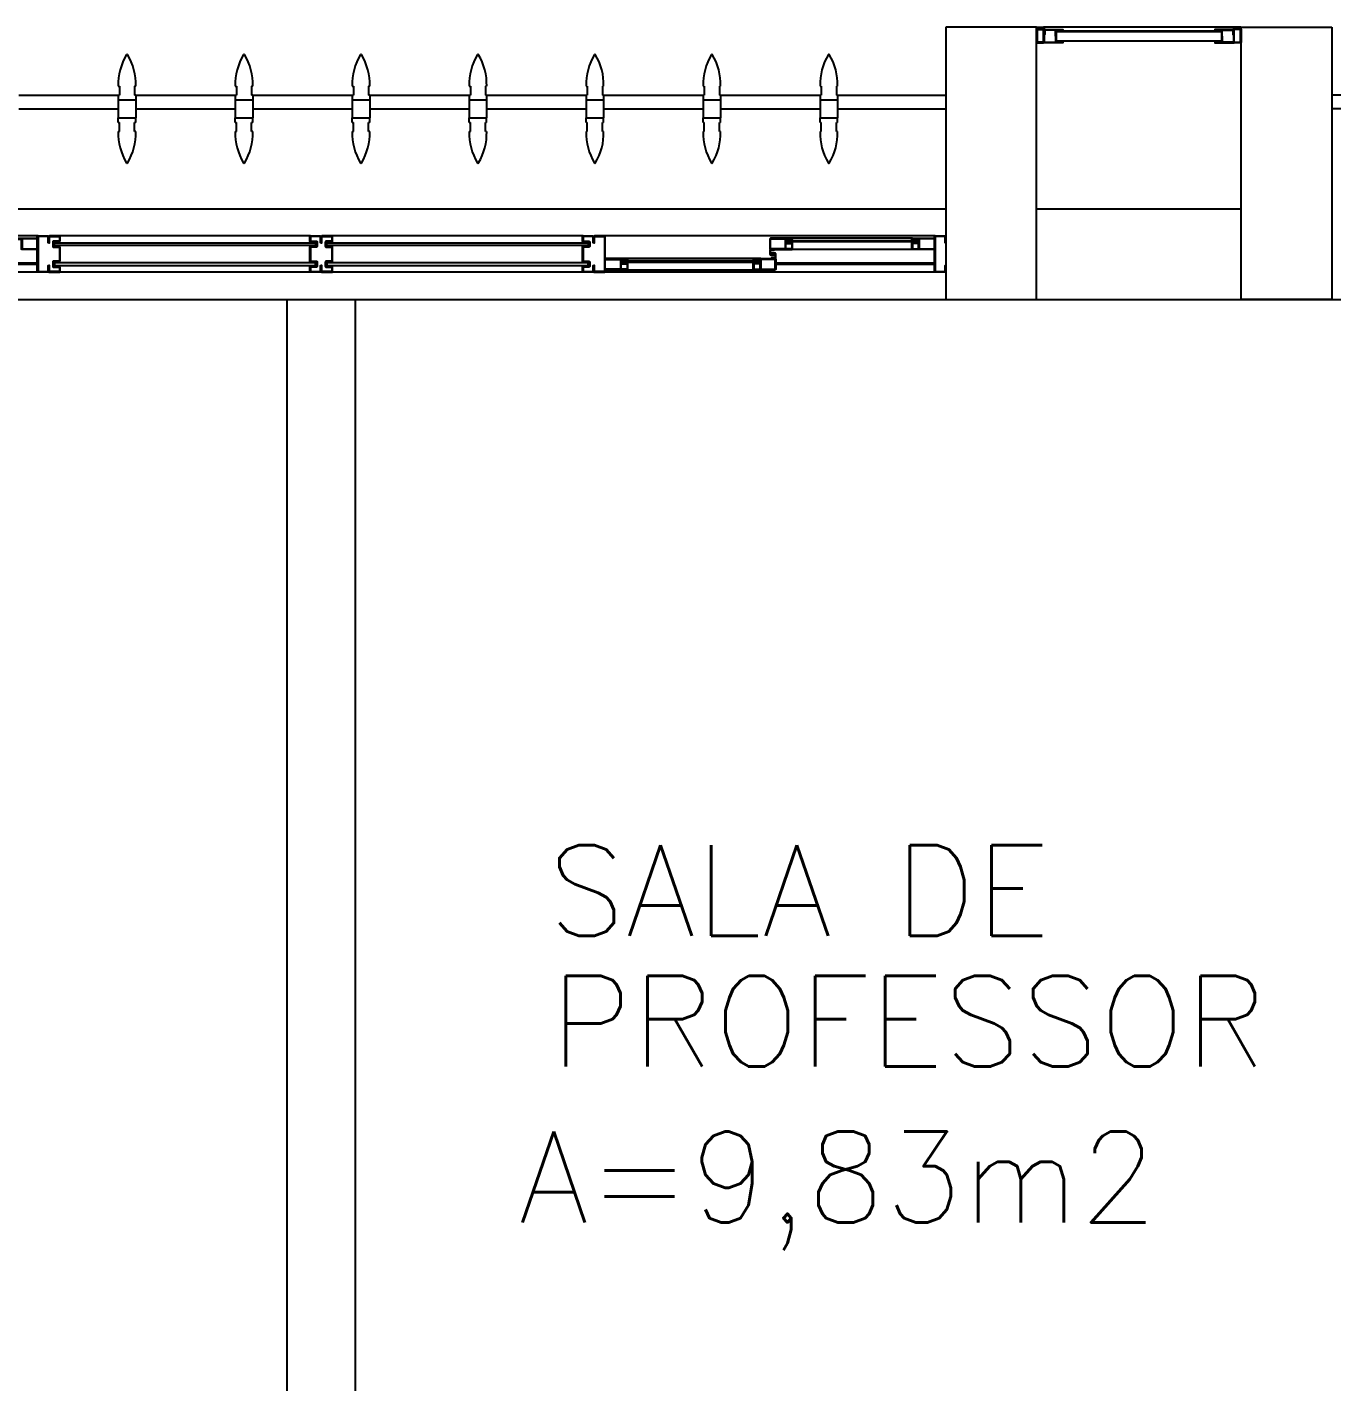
# Model space of a CAD drawing. Header units: millimetres. Extents: x 2128 to 2646, y 1972 to 2207.
# Drawn here: x 2326.589 to 2329.461, y 2140.581 to 2143.565 of the extents above; entities that cross this region are included whole.
import ezdxf

# ---------------------------------------------------------------- set-up
doc = ezdxf.new("R2010")
doc.units = ezdxf.units.MM
for name, color, linetype in [('AR-ALV', 2, 'Continuous'), ('AR-BRISES', 1, 'Continuous'), ('AR-ESQ', 1, 'Continuous'), ('AR-ESTC', 3, 'Continuous'), ('AR-PEITORIL', 1, 'Continuous'), ('BR-PAINEL', 1, 'Continuous'), ('BR-SUPORTE', 1, 'Continuous'), ('DT-ESQ-BAGUETE-C', 1, 'Continuous'), ('DT-ESQ-BAGUETE-V', 1, 'Continuous'), ('DT-ESQ-CHAPA DOBRADA-V', 1, 'Continuous'), ('DT-ESQ-MARCO-V', 1, 'Continuous'), ('DT-ESQ-PERFIL CADEIRA-C', 2, 'Continuous'), ('DT-ESQ-PERFIL CADEIRA-V', 2, 'Continuous'), ('DT-ESQ-PERFIL U SIMPLES-C', 2, 'Continuous'), ('DT-ESQ-PERFIL U-C', 2, 'Continuous'), ('DT-ESQ-PERFIL U-V', 1, 'Continuous'), ('DT-ESQ-VENEZIANA-C', 1, 'Continuous'), ('DT-ESQ-VENEZIANA-V', 1, 'Continuous'), ('DT-ESQ-VIDRO-C', 2, 'Continuous'), ('DT-ESQ-VIDRO-V', 71, 'Continuous'), ('DT-TXTMOD', 1, 'Continuous'), ('TEXTO', 2, 'Continuous'), ('Área', 2, 'Continuous')]:
    doc.layers.add(name, color=color, linetype=linetype)
doc.styles.add('S10', font='simplex.shx', dxfattribs={"height": 0.1})
doc.styles.add('UNB-100', font='simplex.shx', dxfattribs={"height": 0.2})

# ---------------------------------------------------------------- blocks, each defined once
blk = doc.blocks.new('EF23-P')
at = {"layer": 'DT-ESQ-BAGUETE-C', "ltscale": 0.1}
for points in [[(0.4225, -0.08), (0.409, -0.08), (0.409, -0.0785), (0.422, -0.0785, 0.414214), (0.4225, -0.078), (0.4225, -0.067, 0.414214), (0.422, -0.0665), (0.409, -0.0665), (0.409, -0.065), (0.4225, -0.065, -0.414214), (0.424, -0.0665), (0.424, -0.0785, -0.414214)], [(0.7015, -0.08), (0.715, -0.08), (0.715, -0.0785), (0.702, -0.0785, -0.414214), (0.7015, -0.078), (0.7015, -0.067, -0.414214), (0.702, -0.0665), (0.715, -0.0665), (0.715, -0.065), (0.7015, -0.065, 0.414214), (0.7, -0.0665), (0.7, -0.0785, 0.414214)], [(0.0735, -0.125), (0.06, -0.125), (0.06, -0.1235), (0.073, -0.1235, 0.414214), (0.0735, -0.123), (0.0735, -0.112, 0.414214), (0.073, -0.1115), (0.06, -0.1115), (0.06, -0.11), (0.0735, -0.11, -0.414214), (0.075, -0.1115), (0.075, -0.1235, -0.414214)], [(0.339, -0.125), (0.3525, -0.125), (0.3525, -0.1235), (0.3395, -0.1235, -0.414214), (0.339, -0.123), (0.339, -0.112, -0.414214), (0.3395, -0.1115), (0.3525, -0.1115), (0.3525, -0.11), (0.339, -0.11, 0.414214), (0.3375, -0.1115), (0.3375, -0.1235, 0.414214)]]:
    blk.add_lwpolyline(points, format="xyb", close=True, dxfattribs=at)
at = {"layer": 'DT-ESQ-BAGUETE-V', "ltscale": 0.1}
for p, q in [((0.4225, -0.065), (0.7015, -0.065)), ((0.0735, -0.11), (0.339, -0.11))]:
    blk.add_line(p, q, dxfattribs=at)
at = {"layer": 'DT-ESQ-CHAPA DOBRADA-V', "ltscale": 0.1}
for p, q in [((0.025, -0.077), (0.374, -0.077)), ((0.025, -0.08), (0.374, -0.08)), ((2, -0.077), (2.5615, -0.077)), ((2, -0.08), (2.5615, -0.08))]:
    blk.add_line(p, q, dxfattribs=at)
at = {"layer": 'DT-ESQ-MARCO-V', "ltscale": 0.1}
for p, q in [((0.7985, -0.06), (1.3515, -0.06)), ((1.3985, -0.06), (1.9515, -0.06)), ((0.7985, -0.14), (1.3515, -0.14)), ((1.3985, -0.14), (1.9515, -0.14))]:
    blk.add_line(p, q, dxfattribs=at)
at = {"layer": 'DT-ESQ-PERFIL CADEIRA-C', "ltscale": 0.1}
for p, q in [((0.376, -0.0885), (0.4225, -0.0885)), ((0.75, -0.0885), (0.7015, -0.0885)), ((0.025, -0.1335), (0.0735, -0.1335)), ((0.3855, -0.1335), (0.339, -0.1335)), ((2, -0.1335), (2.0485, -0.1335))]:
    blk.add_line(p, q, dxfattribs=at)
for points in [[(0.4225, -0.087, -1), (0.4225, -0.09), (0.376, -0.09, -0.414214), (0.374, -0.088), (0.374, -0.067, -0.414214), (0.376, -0.065), (0.4075, -0.065, -0.414214), (0.409, -0.0665), (0.409, -0.087)], [(0.409, -0.0885, -0.198913), (0.4079, -0.0881, -0.198913), (0.4075, -0.087), (0.4075, -0.067, 0.414214), (0.407, -0.0665), (0.376, -0.0665, 0.414214), (0.3755, -0.067), (0.3755, -0.088, 0.414214), (0.376, -0.0885)], [(0.7015, -0.09), (0.75, -0.09), (0.75, -0.0885), (0.715, -0.0885, 0.198912), (0.7161, -0.0881, 0.198913), (0.7165, -0.087), (0.7165, -0.067, -0.414214), (0.717, -0.0665), (0.75, -0.0665), (0.75, -0.065), (0.7165, -0.065, 0.414214), (0.715, -0.0665), (0.715, -0.0785), (0.715, -0.08), (0.715, -0.087), (0.7015, -0.087, 1)], [(0.0735, -0.135), (0.025, -0.135), (0.025, -0.1335), (0.06, -0.1335, -0.198912), (0.0589, -0.1331, -0.198913), (0.0585, -0.132), (0.0585, -0.112, 0.414214), (0.058, -0.1115), (0.025, -0.1115), (0.025, -0.11), (0.0585, -0.11, -0.414214), (0.06, -0.1115), (0.06, -0.1235), (0.06, -0.125), (0.06, -0.132), (0.0735, -0.132, -1)], [(0.339, -0.132, 1), (0.339, -0.135), (0.3855, -0.135, 0.414214), (0.3875, -0.133), (0.3875, -0.112, 0.414214), (0.3855, -0.11), (0.354, -0.11, 0.414214), (0.3525, -0.1115), (0.3525, -0.132)], [(0.3525, -0.1335, 0.198913), (0.3536, -0.1331, 0.198913), (0.354, -0.132), (0.354, -0.112, -0.414214), (0.3545, -0.1115), (0.3855, -0.1115, -0.414214), (0.386, -0.112), (0.386, -0.133, -0.414214), (0.3855, -0.1335)], [(2.0485, -0.135), (2, -0.135), (2, -0.1335), (2.035, -0.1335, -0.198912), (2.0339, -0.1331, -0.198913), (2.0335, -0.132), (2.0335, -0.112, 0.414214), (2.033, -0.1115), (2, -0.1115), (2, -0.11), (2.0335, -0.11, -0.414214), (2.035, -0.1115), (2.035, -0.1235), (2.035, -0.125), (2.035, -0.132), (2.0485, -0.132, -1)]]:
    blk.add_lwpolyline(points, format="xyb", close=True, dxfattribs=at)
at = {"layer": 'DT-ESQ-PERFIL CADEIRA-V', "ltscale": 0.1}
for p, q in [((0.4075, -0.09), (0.7015, -0.09)), ((0.0735, -0.135), (0.339, -0.135))]:
    blk.add_line(p, q, dxfattribs=at)
at = {"layer": 'DT-ESQ-PERFIL U SIMPLES-C', "ltscale": 0.1}
for points in [[(0.376, -0.102), (0.384, -0.102), (0.384, -0.1005), (0.376, -0.1005, -0.414214), (0.3755, -0.1), (0.3755, -0.092, -0.414214), (0.376, -0.0915), (0.384, -0.0915), (0.384, -0.09), (0.376, -0.09, 0.414214), (0.374, -0.092), (0.374, -0.1, 0.414214)], [(0.3855, -0.098), (0.3775, -0.098), (0.3775, -0.0995), (0.3855, -0.0995, -0.414214), (0.386, -0.1), (0.386, -0.108, -0.414214), (0.3855, -0.1085), (0.3775, -0.1085), (0.3775, -0.11), (0.3855, -0.11, 0.414214), (0.3875, -0.108), (0.3875, -0.1, 0.414214)]]:
    blk.add_lwpolyline(points, format="xyb", close=True, dxfattribs=at)
at = {"layer": 'DT-ESQ-PERFIL U-C', "ltscale": 0.1}
for points in [[(0, -0.0615, -0.414214), (0.0015, -0.06), (0.0235, -0.06, -0.414214), (0.025, -0.0615), (0.025, -0.1385, -0.414214), (0.0235, -0.14), (0.0015, -0.14, -0.414214), (0, -0.1385), (0, -0.125), (0.0015, -0.125), (0.0015, -0.138, 0.414214), (0.002, -0.1385), (0.023, -0.1385, 0.414214), (0.0235, -0.138), (0.0235, -0.062, 0.414214), (0.023, -0.0615), (0.002, -0.0615, 0.414214), (0.0015, -0.062), (0.0015, -0.075), (0, -0.075)], [(0.775, -0.0615, 0.414214), (0.7735, -0.06), (0.7515, -0.06, 0.414214), (0.75, -0.0615), (0.75, -0.1385, 0.414214), (0.7515, -0.14), (0.7735, -0.14, 0.414214), (0.775, -0.1385), (0.775, -0.125), (0.7735, -0.125), (0.7735, -0.138, -0.414214), (0.773, -0.1385), (0.752, -0.1385, -0.414214), (0.7515, -0.138), (0.7515, -0.062, -0.414214), (0.752, -0.0615), (0.773, -0.0615, -0.414214), (0.7735, -0.062), (0.7735, -0.075), (0.775, -0.075)], [(0.8, -0.1285), (0.8, -0.1385, -0.414214), (0.7985, -0.14), (0.7765, -0.14, -0.414214), (0.775, -0.1385), (0.775, -0.125), (0.7765, -0.125), (0.7765, -0.138, 0.414214), (0.777, -0.1385), (0.798, -0.1385, 0.414214), (0.7985, -0.138), (0.7985, -0.1285), (0.7855, -0.1285, -0.414214), (0.784, -0.127), (0.784, -0.117, -0.414214), (0.7855, -0.1155), (0.7985, -0.1155), (0.7985, -0.0845), (0.7855, -0.0845, -0.414214), (0.784, -0.083), (0.784, -0.073, -0.414214), (0.7855, -0.0715), (0.7985, -0.0715), (0.7985, -0.062, 0.414214), (0.798, -0.0615), (0.777, -0.0615, 0.414214), (0.7765, -0.062), (0.7765, -0.075), (0.775, -0.075), (0.775, -0.0615, -0.414214), (0.7765, -0.06), (0.7985, -0.06, -0.414214), (0.8, -0.0615), (0.8, -0.0715, -0.414214), (0.7985, -0.073), (0.7855, -0.073), (0.7855, -0.083), (0.7985, -0.083), (0.7985, -0.083, -0.414214), (0.8, -0.0845), (0.8, -0.1155, -0.414214), (0.7985, -0.117), (0.7985, -0.117), (0.7855, -0.117), (0.7855, -0.127), (0.7985, -0.127, -0.414214)], [(1.35, -0.1285), (1.35, -0.1385, 0.414214), (1.3515, -0.14), (1.3735, -0.14, 0.414214), (1.375, -0.1385), (1.375, -0.125), (1.3735, -0.125), (1.3735, -0.138, -0.414214), (1.373, -0.1385), (1.352, -0.1385, -0.414214), (1.3515, -0.138), (1.3515, -0.1285), (1.3645, -0.1285, 0.414214), (1.366, -0.127), (1.366, -0.117, 0.414214), (1.3645, -0.1155), (1.3515, -0.1155), (1.3515, -0.0845), (1.3645, -0.0845, 0.414214), (1.366, -0.083), (1.366, -0.073, 0.414214), (1.3645, -0.0715), (1.3515, -0.0715), (1.3515, -0.062, -0.414214), (1.352, -0.0615), (1.373, -0.0615, -0.414214), (1.3735, -0.062), (1.3735, -0.075), (1.375, -0.075), (1.375, -0.0615, 0.414214), (1.3735, -0.06), (1.3515, -0.06, 0.414214), (1.35, -0.0615), (1.35, -0.0715, 0.414214), (1.3515, -0.073), (1.3645, -0.073), (1.3645, -0.083), (1.3515, -0.083), (1.3515, -0.083, 0.414214), (1.35, -0.0845), (1.35, -0.1155, 0.414214), (1.3515, -0.117), (1.3515, -0.117), (1.3645, -0.117), (1.3645, -0.127), (1.3515, -0.127, 0.414214)], [(1.4, -0.1285), (1.4, -0.1385, -0.414214), (1.3985, -0.14), (1.3765, -0.14, -0.414214), (1.375, -0.1385), (1.375, -0.125), (1.3765, -0.125), (1.3765, -0.138, 0.414214), (1.377, -0.1385), (1.398, -0.1385, 0.414214), (1.3985, -0.138), (1.3985, -0.1285), (1.3855, -0.1285, -0.414214), (1.384, -0.127), (1.384, -0.117, -0.414214), (1.3855, -0.1155), (1.3985, -0.1155), (1.3985, -0.0845), (1.3855, -0.0845, -0.414214), (1.384, -0.083), (1.384, -0.073, -0.414214), (1.3855, -0.0715), (1.3985, -0.0715), (1.3985, -0.062, 0.414214), (1.398, -0.0615), (1.377, -0.0615, 0.414214), (1.3765, -0.062), (1.3765, -0.075), (1.375, -0.075), (1.375, -0.0615, -0.414214), (1.3765, -0.06), (1.3985, -0.06, -0.414214), (1.4, -0.0615), (1.4, -0.0715, -0.414214), (1.3985, -0.073), (1.3855, -0.073), (1.3855, -0.083), (1.3985, -0.083), (1.3985, -0.083, -0.414214), (1.4, -0.0845), (1.4, -0.1155, -0.414214), (1.3985, -0.117), (1.3985, -0.117), (1.3855, -0.117), (1.3855, -0.127), (1.3985, -0.127, -0.414214)], [(1.95, -0.1285), (1.95, -0.1385, 0.414214), (1.9515, -0.14), (1.9735, -0.14, 0.414214), (1.975, -0.1385), (1.975, -0.125), (1.9735, -0.125), (1.9735, -0.138, -0.414214), (1.973, -0.1385), (1.952, -0.1385, -0.414214), (1.9515, -0.138), (1.9515, -0.1285), (1.9645, -0.1285, 0.414214), (1.966, -0.127), (1.966, -0.117, 0.414214), (1.9645, -0.1155), (1.9515, -0.1155), (1.9515, -0.0845), (1.9645, -0.0845, 0.414214), (1.966, -0.083), (1.966, -0.073, 0.414214), (1.9645, -0.0715), (1.9515, -0.0715), (1.9515, -0.062, -0.414214), (1.952, -0.0615), (1.973, -0.0615, -0.414214), (1.9735, -0.062), (1.9735, -0.075), (1.975, -0.075), (1.975, -0.0615, 0.414214), (1.9735, -0.06), (1.9515, -0.06, 0.414214), (1.95, -0.0615), (1.95, -0.0715, 0.414214), (1.9515, -0.073), (1.9645, -0.073), (1.9645, -0.083), (1.9515, -0.083), (1.9515, -0.083, 0.414214), (1.95, -0.0845), (1.95, -0.1155, 0.414214), (1.9515, -0.117), (1.9515, -0.117), (1.9645, -0.117), (1.9645, -0.127), (1.9515, -0.127, 0.414214)], [(1.975, -0.0615, -0.414214), (1.9765, -0.06), (1.9985, -0.06, -0.414214), (2, -0.0615), (2, -0.1385, -0.414214), (1.9985, -0.14), (1.9765, -0.14, -0.414214), (1.975, -0.1385), (1.975, -0.125), (1.9765, -0.125), (1.9765, -0.138, 0.414214), (1.977, -0.1385), (1.998, -0.1385, 0.414214), (1.9985, -0.138), (1.9985, -0.062, 0.414214), (1.998, -0.0615), (1.977, -0.0615, 0.414214), (1.9765, -0.062), (1.9765, -0.075), (1.975, -0.075)]]:
    blk.add_lwpolyline(points, format="xyb", close=True, dxfattribs=at)
at = {"layer": 'DT-ESQ-PERFIL U-V', "ltscale": 0.1}
for p, q in [((0.0235, -0.06), (0.7515, -0.06)), ((1.9985, -0.06), (3.1515, -0.06)), ((0.0235, -0.14), (0.7515, -0.14)), ((1.9985, -0.14), (3.1515, -0.14))]:
    blk.add_line(p, q, dxfattribs=at)
at = {"layer": 'DT-ESQ-VIDRO-C', "ltscale": 0.1}
for points in [[(0.7125, -0.085), (0.7125, -0.082), (0.4115, -0.082), (0.4115, -0.085)], [(1.3625, -0.081), (1.3625, -0.075), (0.7875, -0.075), (0.7875, -0.081)], [(1.9625, -0.081), (1.9625, -0.075), (1.3875, -0.075), (1.3875, -0.081)], [(0.063, -0.13), (0.063, -0.127), (0.3495, -0.127), (0.3495, -0.13)]]:
    blk.add_lwpolyline(points, close=True, dxfattribs=at)
at = {"layer": 'DT-ESQ-VIDRO-V', "ltscale": 0.1}
for points in [[(1.3625, -0.119), (1.3625, -0.125), (0.7875, -0.125), (0.7875, -0.119)], [(1.9625, -0.119), (1.9625, -0.125), (1.3875, -0.125), (1.3875, -0.119)]]:
    blk.add_lwpolyline(points, close=True, dxfattribs=at)
at = {"layer": 'DT-TXTMOD', "ltscale": 0.1, "style": 'S10', "flags": 3}
for tag, p in [('M01', (0.025, -0.28)), ('M02', (0.3253, -0.28)), ('M03', (0.627, -0.28)), ('M04', (0.9288, -0.28)), ('M05', (1.2306, -0.28)), ('M06', (1.5323, -0.28)), ('M07', (1.8341, -0.28)), ('M08', (2.1359, -0.28)), ('M09', (2.4376, -0.28)), ('M10', (2.7394, -0.28)), ('M11', (3.0412, -0.28)), ('M12', (3.3429, -0.28)), ('M13', (3.6447, -0.28)), ('M14', (3.9464, -0.28)), ('M15', (4.2482, -0.28)), ('M16', (4.55, -0.28)), ('M17', (4.8517, -0.28))]:
    blk.add_attdef(tag, p, '', height=0.1, dxfattribs=at)
blk = doc.blocks.new('BR-MODULO8')
at = {"layer": 'BR-PAINEL'}
for p, q in [((-1.8217, 0.27), (-1.8192, 0.27)), ((-1.8192, 0.27), (-1.8192, 0.25)), ((-1.7858, 0.27), (-1.7858, 0.25)), ((-1.7833, 0.27), (-1.7858, 0.27)), ((-1.5642, 0.27), (-1.5617, 0.27)), ((-1.5617, 0.27), (-1.5617, 0.25)), ((-1.5283, 0.27), (-1.5283, 0.25)), ((-1.5258, 0.27), (-1.5283, 0.27)), ((-1.3067, 0.27), (-1.3042, 0.27)), ((-1.3042, 0.27), (-1.3042, 0.25)), ((-1.2708, 0.27), (-1.2708, 0.25)), ((-1.2683, 0.27), (-1.2708, 0.27)), ((-1.0492, 0.27), (-1.0467, 0.27)), ((-1.0467, 0.27), (-1.0467, 0.25)), ((-1.0133, 0.27), (-1.0133, 0.25)), ((-1.0108, 0.27), (-1.0133, 0.27)), ((-0.7917, 0.27), (-0.7892, 0.27)), ((-0.7892, 0.27), (-0.7892, 0.25)), ((-0.7558, 0.27), (-0.7558, 0.25)), ((-0.7533, 0.27), (-0.7558, 0.27)), ((-0.5342, 0.27), (-0.5317, 0.27)), ((-0.5317, 0.27), (-0.5317, 0.25)), ((-0.4958, 0.27), (-0.4983, 0.27)), ((-0.4983, 0.27), (-0.4983, 0.25)), ((-0.2767, 0.27), (-0.2742, 0.27)), ((-0.2742, 0.27), (-0.2742, 0.25)), ((-0.2408, 0.27), (-0.2408, 0.25)), ((-0.2383, 0.27), (-0.2408, 0.27)), ((-1.8217, 0.25), (-1.8217, 0.24)), ((-1.8217, 0.25), (-1.8192, 0.25)), ((-1.8217, 0.24), (-1.7833, 0.24)), ((-1.8217, 0.24), (-1.8217, 0.2)), ((-1.7833, 0.25), (-1.7858, 0.25)), ((-1.7833, 0.25), (-1.7833, 0.24)), ((-1.7833, 0.24), (-1.7833, 0.2)), ((-1.5642, 0.25), (-1.5642, 0.24)), ((-1.5642, 0.25), (-1.5617, 0.25)), ((-1.5642, 0.24), (-1.5258, 0.24)), ((-1.5642, 0.24), (-1.5642, 0.2)), ((-1.5258, 0.25), (-1.5283, 0.25)), ((-1.5258, 0.25), (-1.5258, 0.24)), ((-1.5258, 0.24), (-1.5258, 0.2)), ((-1.3067, 0.25), (-1.3067, 0.24)), ((-1.3067, 0.25), (-1.3042, 0.25)), ((-1.3067, 0.24), (-1.2683, 0.24)), ((-1.3067, 0.24), (-1.3067, 0.2)), ((-1.2683, 0.25), (-1.2708, 0.25)), ((-1.2683, 0.25), (-1.2683, 0.24)), ((-1.2683, 0.24), (-1.2683, 0.2)), ((-1.0492, 0.25), (-1.0492, 0.24)), ((-1.0492, 0.25), (-1.0467, 0.25)), ((-1.0492, 0.24), (-1.0108, 0.24)), ((-1.0492, 0.24), (-1.0492, 0.2)), ((-1.0108, 0.25), (-1.0133, 0.25)), ((-1.0108, 0.25), (-1.0108, 0.24)), ((-1.0108, 0.24), (-1.0108, 0.2)), ((-0.7917, 0.25), (-0.7917, 0.24)), ((-0.7917, 0.25), (-0.7892, 0.25)), ((-0.7917, 0.24), (-0.7533, 0.24)), ((-0.7917, 0.24), (-0.7917, 0.2)), ((-0.7533, 0.25), (-0.7558, 0.25)), ((-0.7533, 0.25), (-0.7533, 0.24)), ((-0.7533, 0.24), (-0.7533, 0.2)), ((-0.5342, 0.25), (-0.5317, 0.25)), ((-0.5342, 0.25), (-0.5342, 0.24)), ((-0.5342, 0.24), (-0.5342, 0.2)), ((-0.5342, 0.24), (-0.4958, 0.24)), ((-0.4958, 0.25), (-0.4983, 0.25)), ((-0.4958, 0.25), (-0.4958, 0.24)), ((-0.4958, 0.24), (-0.4958, 0.2)), ((-0.2767, 0.25), (-0.2767, 0.24)), ((-0.2767, 0.25), (-0.2742, 0.25)), ((-0.2767, 0.24), (-0.2383, 0.24)), ((-0.2767, 0.24), (-0.2767, 0.2)), ((-0.2383, 0.25), (-0.2408, 0.25)), ((-0.2383, 0.25), (-0.2383, 0.24)), ((-0.2383, 0.24), (-0.2383, 0.2)), ((-1.8217, 0.2), (-1.7833, 0.2)), ((-1.8217, 0.19), (-1.8217, 0.2)), ((-1.8217, 0.19), (-1.8192, 0.19)), ((-1.8192, 0.17), (-1.8192, 0.19)), ((-1.7833, 0.19), (-1.7858, 0.19)), ((-1.7858, 0.17), (-1.7858, 0.19)), ((-1.7833, 0.19), (-1.7833, 0.2)), ((-1.5642, 0.2), (-1.5258, 0.2)), ((-1.5642, 0.19), (-1.5642, 0.2)), ((-1.5642, 0.19), (-1.5617, 0.19)), ((-1.5617, 0.17), (-1.5617, 0.19)), ((-1.5258, 0.19), (-1.5283, 0.19)), ((-1.5283, 0.17), (-1.5283, 0.19)), ((-1.5258, 0.19), (-1.5258, 0.2)), ((-1.3067, 0.2), (-1.2683, 0.2)), ((-1.3067, 0.19), (-1.3067, 0.2)), ((-1.3067, 0.19), (-1.3042, 0.19)), ((-1.3042, 0.17), (-1.3042, 0.19)), ((-1.2683, 0.19), (-1.2708, 0.19)), ((-1.2708, 0.17), (-1.2708, 0.19)), ((-1.2683, 0.19), (-1.2683, 0.2)), ((-1.0492, 0.2), (-1.0108, 0.2)), ((-1.0492, 0.19), (-1.0492, 0.2)), ((-1.0492, 0.19), (-1.0467, 0.19)), ((-1.0467, 0.17), (-1.0467, 0.19)), ((-1.0108, 0.19), (-1.0133, 0.19)), ((-1.0133, 0.17), (-1.0133, 0.19)), ((-1.0108, 0.19), (-1.0108, 0.2)), ((-0.7917, 0.2), (-0.7533, 0.2)), ((-0.7917, 0.19), (-0.7917, 0.2)), ((-0.7917, 0.19), (-0.7892, 0.19)), ((-0.7892, 0.17), (-0.7892, 0.19)), ((-0.7533, 0.19), (-0.7558, 0.19)), ((-0.7558, 0.17), (-0.7558, 0.19)), ((-0.7533, 0.19), (-0.7533, 0.2)), ((-0.5342, 0.19), (-0.5342, 0.2)), ((-0.5342, 0.2), (-0.4958, 0.2)), ((-0.5342, 0.19), (-0.5317, 0.19)), ((-0.5317, 0.17), (-0.5317, 0.19)), ((-0.4983, 0.17), (-0.4983, 0.19)), ((-0.4958, 0.19), (-0.4983, 0.19)), ((-0.4958, 0.19), (-0.4958, 0.2)), ((-0.2767, 0.2), (-0.2383, 0.2)), ((-0.2767, 0.19), (-0.2767, 0.2)), ((-0.2767, 0.19), (-0.2742, 0.19)), ((-0.2742, 0.17), (-0.2742, 0.19)), ((-0.2383, 0.19), (-0.2408, 0.19)), ((-0.2408, 0.17), (-0.2408, 0.19)), ((-0.2383, 0.19), (-0.2383, 0.2)), ((-1.8217, 0.17), (-1.8192, 0.17)), ((-1.7833, 0.17), (-1.7858, 0.17)), ((-1.5642, 0.17), (-1.5617, 0.17)), ((-1.5258, 0.17), (-1.5283, 0.17)), ((-1.3067, 0.17), (-1.3042, 0.17)), ((-1.2683, 0.17), (-1.2708, 0.17)), ((-1.0492, 0.17), (-1.0467, 0.17)), ((-1.0108, 0.17), (-1.0133, 0.17)), ((-0.7917, 0.17), (-0.7892, 0.17)), ((-0.7533, 0.17), (-0.7558, 0.17)), ((-0.5342, 0.17), (-0.5317, 0.17)), ((-0.4958, 0.17), (-0.4983, 0.17)), ((-0.2767, 0.17), (-0.2742, 0.17)), ((-0.2383, 0.17), (-0.2408, 0.17))]:
    blk.add_line(p, q, dxfattribs=at)
for centre, radius, start, end in [((-1.6967, 0.2739), 0.1251, 148.4721, 181.772), ((-1.8025, 0.3387), 0.001, 37.1012, 142.8988), ((-1.9083, 0.2739), 0.1251, 358.228, 31.5279), ((-1.4392, 0.2739), 0.1251, 148.4721, 181.772), ((-1.545, 0.3387), 0.001, 37.1012, 142.8988), ((-1.6508, 0.2739), 0.1251, 358.228, 31.5279), ((-1.1817, 0.2739), 0.1251, 148.4721, 181.772), ((-1.2875, 0.3387), 0.001, 37.1012, 142.8988), ((-1.3933, 0.2739), 0.1251, 358.228, 31.5279), ((-0.9242, 0.2739), 0.1251, 148.4721, 181.772), ((-1.03, 0.3387), 0.001, 37.1012, 142.8988), ((-1.1358, 0.2739), 0.1251, 358.228, 31.5279), ((-0.6667, 0.2739), 0.1251, 148.4721, 181.772), ((-0.7725, 0.3387), 0.001, 37.1012, 142.8988), ((-0.8783, 0.2739), 0.1251, 358.228, 31.5279), ((-0.4092, 0.2739), 0.1251, 148.4721, 181.772), ((-0.515, 0.3387), 0.001, 37.1012, 142.8988), ((-0.6208, 0.2739), 0.1251, 358.228, 31.5279), ((-0.1517, 0.2739), 0.1251, 148.4721, 181.772), ((-0.2575, 0.3387), 0.001, 37.1012, 142.8988), ((-0.3633, 0.2739), 0.1251, 358.228, 31.5279), ((-1.6967, 0.1661), 0.1251, 178.228, 211.5279), ((-1.9083, 0.1661), 0.1251, 328.4721, 1.772), ((-1.4392, 0.1661), 0.1251, 178.228, 211.5279), ((-1.6508, 0.1661), 0.1251, 328.4721, 1.772), ((-1.1817, 0.1661), 0.1251, 178.228, 211.5279), ((-1.3933, 0.1661), 0.1251, 328.4721, 1.772), ((-0.9242, 0.1661), 0.1251, 178.228, 211.5279), ((-1.1358, 0.1661), 0.1251, 328.4721, 1.772), ((-0.6667, 0.1661), 0.1251, 178.228, 211.5279), ((-0.8783, 0.1661), 0.1251, 328.4721, 1.772), ((-0.4092, 0.1661), 0.1251, 178.228, 211.5279), ((-0.6208, 0.1661), 0.1251, 328.4721, 1.772), ((-0.1517, 0.1661), 0.1251, 178.228, 211.5279), ((-0.3633, 0.1661), 0.1251, 328.4721, 1.772), ((-1.8025, 0.1013), 0.001, 217.1012, 322.8988), ((-1.545, 0.1013), 0.001, 217.1012, 322.8988), ((-1.2875, 0.1013), 0.001, 217.1012, 322.8988), ((-1.03, 0.1013), 0.001, 217.1012, 322.8988), ((-0.7725, 0.1013), 0.001, 217.1012, 322.8988), ((-0.515, 0.1013), 0.001, 217.1012, 322.8988), ((-0.2575, 0.1013), 0.001, 217.1012, 322.8988)]:
    blk.add_arc(centre, radius, start, end, dxfattribs=at)
at = {"layer": 'BR-SUPORTE'}
for p, q in [((-4.9117, 0.25), (-5.15, 0.25)), ((-2.0408, 0.25), (-1.8192, 0.25)), ((-1.7833, 0.25), (-1.5617, 0.25)), ((-1.5258, 0.25), (-1.3042, 0.25)), ((-1.2683, 0.25), (-1.0467, 0.25)), ((-1.0108, 0.25), (-0.7892, 0.25)), ((-0.7533, 0.25), (-0.5317, 0.25)), ((-0.4958, 0.25), (-0.2742, 0.25)), ((-0.2383, 0.25), (0, 0.25)), ((-4.9117, 0.22), (-5.15, 0.22)), ((-2.0408, 0.22), (-1.8217, 0.22)), ((-1.7833, 0.22), (-1.5642, 0.22)), ((-1.5258, 0.22), (-1.3067, 0.22)), ((-1.2683, 0.22), (-1.0492, 0.22)), ((-1.0108, 0.22), (-0.7917, 0.22)), ((-0.7533, 0.22), (-0.5342, 0.22)), ((-0.4958, 0.22), (-0.2767, 0.22)), ((-0.2383, 0.22), (0, 0.22))]:
    blk.add_line(p, q, dxfattribs=at)
blk = doc.blocks.new('EF01C-P')
at = {"layer": 'DT-ESQ-BAGUETE-C', "ltscale": 0.1}
for points in [[(0.0015, 0.035), (0.015, 0.035), (0.015, 0.0335), (0.0015, 0.0335), (0.0015, 0.005), (0.015, 0.005), (0.015, 0.0035), (0.0015, 0.0035, -0.414214), (0, 0.005), (0, 0.0335, -0.414214)], [(0.4485, 0.035), (0.435, 0.035), (0.435, 0.0335), (0.4485, 0.0335), (0.4485, 0.005), (0.435, 0.005), (0.435, 0.0035), (0.4485, 0.0035, 0.414214), (0.45, 0.005), (0.45, 0.0335, 0.414214)]]:
    blk.add_lwpolyline(points, format="xyb", close=True, dxfattribs=at)
at = {"layer": 'DT-ESQ-PERFIL CADEIRA-C', "ltscale": 0.1}
for points in [[(0.01, 0.0015), (0.01, 0.003), (0.0015, 0.003, 1), (0.0015, 0), (0.015, 0, 0.414214), (0.0165, 0.0015), (0.0165, 0.0335), (0.043, 0.0335)], [(0.043, 0.0065), (0.018, 0.0065), (0.018, 0.0165), (0.0165, 0.0165), (0.0165, 0.0065, 0.414214), (0.018, 0.005), (0.043, 0.005), (0.0565, 0.005, 1), (0.0565, 0.008), (0.043, 0.008), (0.043, 0.02), (0.043, 0.032), (0.0565, 0.032, 1), (0.0565, 0.035), (0.043, 0.035), (0.0165, 0.035, 0.414214), (0.015, 0.0335), (0.015, 0.0015), (0.0015, 0.0015)], [(0.0415, 0.02), (0.0415, 0.032, -0.414214), (0.043, 0.0335), (0.0565, 0.0335)], [(0.407, 0.0065), (0.432, 0.0065), (0.432, 0.0165), (0.4335, 0.0165), (0.4335, 0.0065, -0.414214), (0.432, 0.005), (0.407, 0.005), (0.3935, 0.005, -1), (0.3935, 0.008), (0.407, 0.008), (0.407, 0.02), (0.407, 0.032), (0.3935, 0.032, -1), (0.3935, 0.035), (0.407, 0.035), (0.4335, 0.035, -0.414214), (0.435, 0.0335), (0.435, 0.0015), (0.4485, 0.0015)], [(0.4085, 0.02), (0.4085, 0.032, 0.414214), (0.407, 0.0335), (0.3935, 0.0335)], [(0.44, 0.0015), (0.44, 0.003), (0.4485, 0.003, -1), (0.4485, 0), (0.435, 0, -0.414214), (0.4335, 0.0015), (0.4335, 0.0335), (0.407, 0.0335)], [(0.0415, 0.02), (0.0415, 0.008, 0.414214), (0.043, 0.0065), (0.0565, 0.0065)], [(0.4085, 0.02), (0.4085, 0.008, -0.414214), (0.407, 0.0065), (0.3935, 0.0065)]]:
    blk.add_lwpolyline(points, format="xyb", dxfattribs=at)
at = {"layer": 'DT-ESQ-PERFIL CADEIRA-V', "ltscale": 0.1}
blk.add_line((0.015, 0), (0.435, 0), dxfattribs=at)
at = {"layer": 'DT-ESQ-VENEZIANA-C', "ltscale": 0.1}
for p, q in [((0.043, 0.0105), (0.407, 0.0105)), ((0.043, 0.009), (0.407, 0.009))]:
    blk.add_line(p, q, dxfattribs=at)
at = {"layer": 'DT-ESQ-VENEZIANA-V', "ltscale": 0.1}
blk.add_line((0.043, 0.031), (0.407, 0.031), dxfattribs=at)
at = {"layer": 'DT-TXTMOD', "ltscale": 0.1, "style": 'S10', "flags": 3}
blk.add_attdef('EF01C', (0.0208, -0.14), '', height=0.1, dxfattribs=at)

msp = doc.modelspace()

# ---------------------------------------------------------------- linework, layer by layer
at = {"layer": 'AR-ALV'}
for p, q in [((2328.8115, 2143.1651), (2329.2615, 2143.1651)), ((2327.1615, 2139.5151), (2327.1615, 2142.9651)), ((2327.1615, 2142.9651), (2327.3115, 2142.9651)), ((2327.3115, 2142.9651), (2327.3115, 2139.5151)), ((2328.8115, 2142.9651), (2329.4615, 2142.9651))]:
    msp.add_line(p, q, dxfattribs=at)
at = {"layer": 'AR-ESTC'}
for p, q in [((2328.8115, 2143.5651), (2328.6115, 2143.5651)), ((2328.6115, 2143.5651), (2328.6115, 2142.9651)), ((2328.8115, 2142.9651), (2328.8115, 2143.5651)), ((2329.2615, 2143.5651), (2329.4615, 2143.5651)), ((2329.2615, 2142.9651), (2329.2615, 2143.5651)), ((2329.4615, 2143.5651), (2329.4615, 2142.9651)), ((2328.6115, 2142.9651), (2328.8115, 2142.9651)), ((2329.4615, 2142.9651), (2329.2615, 2142.9651))]:
    msp.add_line(p, q, dxfattribs=at)
at = {"layer": 'AR-PEITORIL'}
for p, q in [((2323.4615, 2143.1651), (2328.6115, 2143.1651)), ((2323.4615, 2142.9651), (2328.6115, 2142.9651)), ((2329.4615, 2142.9651), (2334.6115, 2142.9651))]:
    msp.add_line(p, q, dxfattribs=at)

# ---------------------------------------------------------------- block references
at = {"layer": 'AR-BRISES'}
for p in [(2328.6115, 2143.1651), (2334.6115, 2143.1651)]:
    msp.add_blockref('BR-MODULO8', p, dxfattribs=at)
at = {"layer": 'AR-ESQ', "rotation": 180}
for name, p in [('EF01C-P', (2329.2615, 2143.5651)), ('EF23-P', (2328.6115, 2142.9651))]:
    msp.add_blockref(name, p, dxfattribs=at)

# ---------------------------------------------------------------- texts
at = {"layer": 'TEXTO', "style": 'UNB-100'}
for s, p in [('SALA DE', (2327.7351, 2141.5634)), ('PROFESSOR', (2327.7407, 2141.2755))]:
    msp.add_text(s, height=0.2, dxfattribs=at).set_placement(p)
at = {"layer": 'Área', "style": 'UNB-100'}
msp.add_text('A=9,83m2', height=0.2, dxfattribs=at).set_placement((2327.6712, 2140.9324))

doc.saveas('drawing.dxf')
